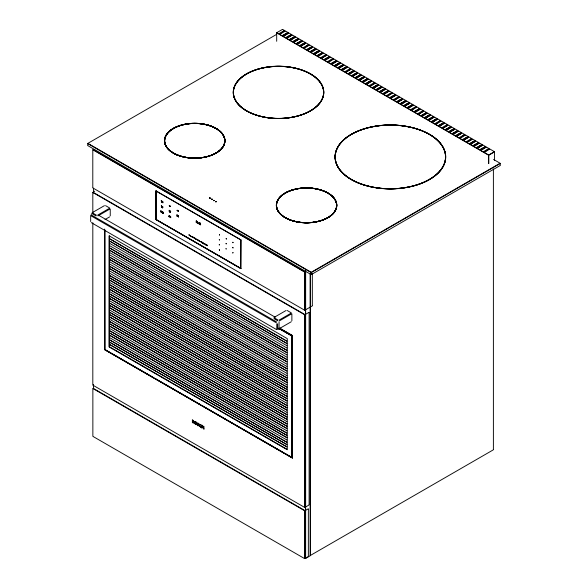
<?xml version="1.0" encoding="UTF-8"?>
<svg xmlns="http://www.w3.org/2000/svg" width="588" height="588" viewBox="0 0 588 588"><rect width="100%" height="100%" fill="white"/><g stroke="black" fill="none" stroke-linecap="round" stroke-linejoin="round"><path stroke-width="0.88" d="M207.446 245.468L207.263 245.777M155.952 219.589L240.786 268.569L240.984 239.948M104.782 349.691L291.964 457.67L292.045 335.954M292.486 457.971L292.508 335.821M91.934 213.047L91.757 214.083M161.869 211.665L162.545 212.268M170.38 212.165L170.557 212.209M170.616 217.7L170.549 217.457M160.825 211.085L161.413 210.996L161.2 211.496L160.678 210.57M163.449 212.525L163.383 212.959L163.552 212.444M207.211 245.431L206.704 244.946L207.571 245.637M194.804 238.052L194.312 237.714L194.804 238.111M191.115 236.347L191.034 236.192M219.471 244.659L219.331 245.167L219.221 244.512M162.736 212.944L162.913 213.047M193.459 237.574L193.628 237.677M200.155 241.639L200.096 241.411M201.544 242.241L201.713 242.344M203.147 243.167L203.713 243.704M205.513 244.534L205.682 244.63M170.836 217.641L170.373 217.406M90.853 215.215L91.272 214.76M169.506 215.803L169.087 216.046L169.087 215.429L169.506 216.288M276.83 32.649L282.409 29.429M87.95 143.318L276.581 34.413M279.491 33.325L283.967 30.745L284.893 31.399L283.967 30.863C280.278 34.244 279.631 33.942 279.491 33.45M280.417 33.979L284.893 31.274M282.96 35.324L287.436 32.744L288.355 33.273L283.879 35.978L282.96 35.324L283.879 35.861L288.355 33.273M282.96 35.449L287.436 32.862L288.355 33.398M286.422 37.323L290.898 34.743L291.824 35.273L287.348 37.985L286.422 37.323L287.348 37.86L291.824 35.273M286.422 37.448L290.898 34.868L291.824 35.398M289.891 39.33L294.368 36.743L295.286 37.279L290.81 39.984L289.891 39.33L290.81 39.859L295.286 37.279M289.891 39.447L294.368 36.868L295.286 37.397M293.353 41.329L297.829 38.742L298.755 39.278L294.279 41.983L293.353 41.329L294.279 41.858L298.755 39.278M293.353 41.454L297.829 38.867L298.755 39.403M296.822 43.328L301.291 40.748L302.217 41.278L297.741 43.982L296.822 43.328L297.741 43.857L302.217 41.278M296.822 43.453L301.291 40.866L302.217 41.403M300.284 45.327L304.76 42.748L305.686 43.277L301.21 45.982L300.284 45.327L301.21 45.864L305.686 43.277M300.284 45.452L304.76 42.865L305.686 43.402M303.753 47.327L308.222 44.747L309.148 45.401L308.222 44.872C304.54 48.245 303.886 47.951 303.753 47.452M304.672 47.988L309.148 45.276M307.215 49.333L311.691 46.746L312.61 47.283L308.141 49.987L307.215 49.333L308.141 49.862L312.61 47.283M307.215 49.451L311.691 46.871L312.61 47.4M310.685 51.332L315.153 48.745L316.079 49.282L311.603 51.987L310.685 51.332L311.603 51.862L316.079 49.282M310.685 51.45L315.153 48.87L316.079 49.407M314.146 53.332L318.623 50.744L319.541 51.281L315.072 53.986L314.146 53.332L315.072 53.861L319.541 51.281M314.146 53.457L318.623 50.869L319.541 51.406M317.608 55.331L322.084 52.751L323.01 53.28L318.534 55.985L317.608 55.331L318.534 55.867L323.01 53.28M317.608 55.456L322.084 52.869L323.01 53.405M321.077 57.455L325.554 54.75L326.472 55.404L322.004 57.992L321.077 57.455L322.004 57.867L326.472 55.279M93.154 192.078L94.683 191.196M324.539 59.337L329.015 56.749L329.941 57.286L325.465 59.991L324.539 59.337L325.465 59.866L329.941 57.286M324.539 59.454L329.015 56.874L329.941 57.403M328.008 61.336L332.485 58.749L333.403 59.41L332.485 58.873C328.795 62.247 328.141 61.953 328.008 61.453M328.927 61.99L333.403 59.285M331.47 63.335L335.946 60.748L336.873 61.284L332.396 63.989L331.47 63.335L332.396 63.864L336.873 61.284M331.47 63.46L335.946 60.873L336.873 61.409M334.94 65.334L339.416 62.754L340.334 63.283L335.858 65.988L334.94 65.334L335.858 65.871L340.334 63.283M334.94 65.459L339.416 62.872L340.334 63.408M338.401 67.333L342.877 64.753L343.804 65.283L339.327 67.995L338.401 67.333L339.327 67.87L343.804 65.283M338.401 67.458L342.877 64.878L343.804 65.408M92.323 212.621L104.429 205.638M341.871 69.34L346.339 66.753L347.265 67.289L342.789 69.994L341.871 69.34L342.789 69.869L347.265 67.289M341.871 69.457L346.339 66.878L347.265 67.407M345.332 71.457L349.809 68.752L350.735 69.413L346.259 71.993L345.332 71.457L346.259 71.868L350.735 69.288M97.571 215.171L109.258 208.424M97.99 215.892L109.669 209.144M348.802 73.338L353.27 70.751L354.196 71.288L349.72 73.992L348.802 73.338L349.72 73.867L354.196 71.288M348.802 73.463L353.27 70.876L354.196 71.413M352.263 75.338L356.74 72.758L357.658 73.287L353.19 75.992L352.263 75.338L353.19 75.874L357.658 73.287M352.263 75.462L356.74 72.875L357.658 73.412M105.002 219.552L109.669 216.854M355.733 77.337L360.201 74.757L361.128 75.286L356.651 77.998L355.733 77.337L356.651 77.873L361.128 75.286M355.733 77.462L360.201 74.882L361.128 75.411M359.195 79.343L363.671 76.756L364.589 77.293L360.121 79.997L359.195 79.343L360.121 79.872L364.589 77.293M359.195 79.461L363.671 76.881L364.589 77.41M362.656 81.342L367.132 78.755L368.059 79.292L363.582 81.997L362.656 81.342L363.582 81.872L368.059 79.292M362.656 81.46L367.132 78.88L368.059 79.417M366.126 83.342L370.602 80.754L371.52 81.291L367.052 83.996L366.126 83.342L367.052 83.871L371.52 81.291M366.126 83.467L370.602 80.879L371.52 81.416M369.587 85.466L374.064 82.761L374.99 83.29L370.514 85.995L369.587 85.341L370.514 85.877L374.99 83.29M373.057 87.34L377.533 84.76L378.451 85.289L373.975 88.002L373.057 87.34L373.975 87.877L378.451 85.289M373.057 87.465L377.533 84.885L378.451 85.414M109.53 243.292L286.907 345.7M376.518 89.339L380.995 86.759L381.921 87.296L377.445 90.001L376.518 89.339L377.445 89.876L381.921 87.296M376.518 89.464L380.995 86.884L381.921 87.414M109.53 245.593L286.907 347.993M379.988 91.346L384.464 88.759L385.383 89.295L380.906 92L379.988 91.346L380.906 91.875L385.383 89.295M379.988 91.463L384.464 88.884L385.383 89.413M383.45 93.345L387.926 90.758L388.852 91.294L384.376 93.999L383.45 93.345L384.376 93.874L388.852 91.294M383.45 93.47L387.926 90.883L388.852 91.419M109.53 252.48L286.907 354.887M109.53 254.78L286.907 357.188M386.919 95.344L391.387 92.764L392.314 93.418L391.387 92.882C387.705 96.263 387.051 95.962 386.919 95.469M387.837 95.998L392.314 93.294M390.381 97.343L394.857 94.764L395.783 95.293L391.307 98.005L390.381 97.343L391.307 97.88L395.783 95.293M390.381 97.468L394.857 94.888L395.783 95.418M109.53 261.675L286.885 364.163M393.85 99.468L398.319 96.763L399.245 97.299L394.769 100.004L393.85 99.343L394.769 99.879L399.245 97.299M109.53 263.975L286.885 366.456M397.312 101.349L401.788 98.762L402.706 99.298L398.238 102.003L397.312 101.349L398.238 101.878L402.706 99.298M397.312 101.467L401.788 98.887L402.706 99.416M109.53 270.87L286.885 373.351M400.781 103.348L405.25 100.761L406.176 101.298L401.7 104.002L400.781 103.348L401.7 103.878L406.176 101.298M400.781 103.473L405.25 100.886L406.176 101.423M109.53 273.163L286.885 375.651M404.243 105.348L408.719 102.768L409.638 103.297L405.169 106.002L404.243 105.348L405.169 105.884L409.638 103.297M404.243 105.472L408.719 102.885L409.638 103.422M407.705 107.347L412.181 104.767L413.107 105.296L408.631 108.008L407.705 107.347L408.631 107.883L413.107 105.296M407.705 107.472L412.181 104.892L413.107 105.421M109.53 282.358L286.885 384.839M411.174 109.346L415.65 106.766L416.569 107.42L415.65 106.891C411.96 110.265 411.313 109.971 411.174 109.471M412.1 110.007L416.569 107.303M414.636 111.352L419.112 108.765L420.038 109.302L415.562 112.007L414.636 111.352L415.562 111.882L420.038 109.302M414.636 111.47L419.112 108.89L420.038 109.419M109.53 291.545L286.885 394.034M418.105 113.477L422.581 110.764L423.5 111.301L419.031 114.006L418.105 113.352L419.031 113.881L423.5 111.301M421.567 115.351L426.043 112.771L426.969 113.3L422.493 116.005L421.567 115.351L422.493 115.887L426.969 113.3M421.567 115.476L426.043 112.889L426.969 113.425M425.036 117.35L429.512 114.77L430.431 115.299L425.955 118.012L425.036 117.35L425.955 117.887L430.431 115.299M425.036 117.475L429.512 114.895L430.431 115.424M109.53 300.74L286.885 403.228M428.498 119.349L432.974 116.769L433.9 117.306L429.424 120.011L428.498 119.349L429.424 119.886L433.9 117.306M428.498 119.474L432.974 116.894L433.9 117.424M431.967 121.356L436.436 118.769L437.362 119.305L432.886 122.01L431.967 121.356L432.886 121.885L437.362 119.305M109.515 307.715L286.885 410.123L109.53 307.634M431.967 121.473L436.436 118.894L437.362 119.423M109.515 310.008L286.885 412.416M435.429 123.355L439.905 120.768L440.831 121.429L439.905 120.893C436.215 124.266 435.568 123.972 435.429 123.48M436.355 124.009L440.831 121.304M438.898 125.354L443.367 122.774L444.293 123.304L439.817 126.008L438.898 125.354L439.817 125.891L444.293 123.304M438.898 125.479L443.367 122.892L444.293 123.429M109.515 316.903L286.885 419.31L109.53 316.829M109.515 319.203L286.885 421.611M442.36 127.478L446.836 124.774L447.755 125.428L443.286 128.008L442.36 127.478L443.286 127.89L447.755 125.303M445.829 129.353L450.298 126.773L451.224 127.302L446.748 130.014L445.829 129.353L446.748 129.889L451.224 127.302M445.829 129.478L450.298 126.898L451.224 127.427M109.515 326.097L286.885 428.505L109.53 326.017M449.291 131.359L453.767 128.772L454.686 129.309L450.217 132.013L449.291 131.359L450.217 131.888L454.686 129.309M449.291 131.477L453.767 128.897L454.686 129.426M109.515 328.391L286.885 430.798M452.76 133.358L457.229 130.771L458.155 131.308L453.679 134.013L452.76 133.358L453.679 133.888L458.155 131.308M452.76 133.483L457.229 130.896L458.155 131.433M456.222 135.358L460.698 132.778L461.617 133.307L457.148 136.012L456.222 135.358L457.148 135.894L461.617 133.307M456.222 135.483L460.698 132.895L461.617 133.432M109.515 337.586L286.885 439.993M459.684 137.357L464.16 134.777L465.086 135.431L464.16 134.895C460.47 138.276 459.823 137.974 459.684 137.482M460.61 138.011L465.086 135.306M463.153 139.356L467.629 136.776L468.548 137.305L464.079 140.017L463.153 139.356L464.079 139.893L468.548 137.305M463.153 139.481L467.629 136.901L468.548 137.43M109.515 346.78L286.885 449.188M466.615 141.48L471.091 138.775L472.017 139.429L467.541 142.017L466.615 141.48L467.541 141.892L472.017 139.312M470.084 143.362L474.56 140.775L475.479 141.311L471.003 144.016L470.084 143.362L471.003 143.891L475.479 141.311M470.084 143.487L474.56 140.899L475.479 141.436M473.546 145.361L478.022 142.781L478.948 143.31L474.472 146.015L473.546 145.361L474.472 145.898L478.948 143.31M473.546 145.486L478.022 142.899L478.948 143.435M477.015 147.36L481.491 144.78L482.41 145.309L477.934 148.014L477.015 147.36L477.934 147.897L482.41 145.309M477.015 147.485L481.491 144.898L482.41 145.434M480.477 149.359L484.953 146.779L485.879 147.309L481.403 150.021L480.477 149.359L481.403 149.896L485.879 147.309M480.477 149.484L484.953 146.904L485.879 147.434M483.946 151.366L488.415 148.779L489.341 149.433L488.415 148.904C484.733 152.277 484.078 151.983 483.946 151.483M484.865 152.02L489.341 149.315M488.826 154.923L494.295 151.77M488.937 155.107L494.405 151.947M311.419 272.171L499.91 163.346M311.559 272.42L500.05 163.596M311.419 274.508L500.05 165.603M273.964 317.491L286.062 310.501M279.212 320.034L290.891 313.286M279.623 320.754L291.31 314.014M305.047 310.096L312.154 305.995M279.212 328.707L291.31 321.717M277.823 329.618L280.469 328.089M305.084 314.602L308.913 312.39M286.885 368.691L109.53 266.268L286.907 368.742M286.885 377.886L109.53 275.463L286.907 377.937M286.885 382.545L109.53 280.057L286.907 382.465M286.885 387.073L109.53 284.658L286.907 387.125M286.885 391.733L109.53 289.252L286.907 391.659M286.885 396.268L109.53 293.846L286.907 396.319M286.885 400.928L109.53 298.439L286.907 400.847M286.885 405.455L109.53 303.041L286.907 405.514M286.885 414.65L109.53 312.228L286.907 414.702M286.885 437.692L109.53 335.211L286.907 437.619M305.084 507.282L308.913 505.07M305.143 510.597L308.127 508.877M304.974 558.549L308.127 556.726M310.28 555.506L493.178 449.916M305.664 558.38L310.266 555.726M189.409 235.237L189.748 235.648L189.733 235.266M189.748 235.34L189.806 235.59M192.416 236.876L192.967 237.508L192.474 236.92M162.09 201.221L162.09 201.508M162.678 206.807L162.905 207.226L162.729 206.726M162.95 212.209L163.177 212.628L162.876 212.055M170.13 211.107L170.358 211.533L170.182 211.033M177.944 215.62L178.171 216.039M193.099 237.324L193.32 237.728L193.151 237.251M193.834 237.743L193.768 237.986M198.171 240.249L198.391 240.654M203.838 243.52L204.058 243.924L203.889 243.447M162.17 211.761L162.611 212.055M162.95 212.15L162.78 212.4M198.171 240.139L198.391 240.419M199.575 241.058L199.508 241.3M161.913 201.125L161.965 201.361M161.957 212.738L161.935 212.459M169.77 211.967L169.844 211.761M203.573 243.594L203.316 243.27M178.583 216.685L177.738 216.244L178.289 216.759M203.698 243.66L203.669 243.432M206.057 245.027L205.844 244.579L206.013 245.064M162.531 206.895L162.464 206.733M202.853 243.094C201.772 241.646 203.588 243.976 202.934 242.69M202.853 243.189L202.47 242.719L202.853 242.77M176.988 215.825L176.863 216.097M169.359 211.687C169.447 210.592 169.484 212.261 169.263 211.437M282.688 29.429L494.405 151.66M326.472 55.404L325.554 54.75M350.735 69.413L349.809 68.752M374.99 83.415L374.064 82.761M399.245 97.417L398.319 96.763M423.5 111.426L422.581 110.764M447.755 125.428L446.836 124.774M472.017 139.429L471.091 138.775M276.941 32.752L488.547 154.923M276.83 32.935L488.444 155.107M493.56 159.458L500.05 163.207M88.09 143.457L311.03 272.171M87.95 143.707L310.883 272.42M87.95 145.714L311.03 274.508M93.095 149.646L304.562 271.737M92.97 149.874L304.437 271.957M162.861 201.339L162.788 201.912M161.377 200.831L161.296 200.434L161.296 201.052M178.414 210.724L178.34 211.298M169.263 205.704L169.513 206.145L169.263 205.785M162.589 201.993L162.516 202.566M177.076 210.291C177.363 211.085 177.231 209.541 177.076 210.489M226.086 243.388L226.248 244.013L226.086 243.557M219.581 239.904L219.192 239.72L219.581 239.992M177.877 215.869L177.877 215.465L178.171 215.789M169.263 211.357L169.263 211.629M161.869 211.474L161.803 211.842M170.123 216.237L170.189 216.685M170.226 216.899C170.38 217.832 168.837 216.435 170.16 217.148M168.888 216.744C168.881 215.252 169.925 217.905 168.969 216.31M191.894 236.317L191.82 236.861M193.099 237.015L193.033 237.567M201.919 242.102L201.853 242.653M205.366 244.094L205.366 244.681M206.586 244.792L206.388 245.284M189.505 235.207L190.277 235.582M192.644 237.023L192.298 236.751C192.239 237.846 191.791 235.413 192.254 237.111M199.303 240.793L199.369 241.22L199.369 240.83M206.138 244.74L206.204 245.167M189.983 235.413L190.277 235.972L190.211 235.545M194.488 238.405L194.488 237.89M195.378 238.919L194.797 238.191L195.444 238.713M156.136 219.478L240.933 268.437M156.041 219.596L240.896 268.51M92.97 188.006L304.562 310.17M93.154 192.305L304.547 314.352M93.007 192.555L304.4 314.602M105.561 205.638L109.669 208.005M287.201 310.501L291.31 312.875M99.093 215.524L275.265 317.233M92.742 213.032L96.439 215.171M274.383 317.902L278.073 320.034M92.323 213.76L96.02 215.892M273.964 318.623L277.654 320.754M91.713 215.201L276.617 321.952M91.272 215.965L276.176 322.724M279.712 328.185L292.486 335.557M279.55 328.273L292.427 335.616M279.491 328.376L292.214 335.719M279.278 328.538L292.001 335.88L279.19 328.589M278.367 328.185L291.846 335.969M91.272 222.609L276.617 329.618M109.214 235.861L287.282 338.637L287.253 449.746L109.206 346.971L109.236 235.854L109.192 346.949M104.921 349.522L109.691 352.271M111.279 353.19L127.971 362.825M129.558 363.744L142.274 371.087M143.862 372.006L153.402 377.511M154.989 378.429L200.295 404.581M201.882 405.5L211.423 411.005M213.01 411.923L225.726 419.266M227.313 420.185L272.619 446.343M274.206 447.255L283.747 452.767M285.334 453.679L291.692 457.354M104.826 349.573L292.001 457.56M104.642 349.684L292.265 458.008M93.007 385.236L304.547 507.363M93.257 388.337L304.51 510.303M93.088 388.631L304.341 510.597M93.088 436.487L304.51 558.549M178.23 216.663L178.598 217.082L178.399 216.656M197.803 240.132L197.972 240.183M195.584 238.853L195.76 238.904M170.38 206.506C170.373 206.763 170.13 206.094 170.557 206.557M162.464 201.537L162.648 201.588M162.648 207.77L162.825 207.586M500.248 163.545L500.248 165.265M494.545 151.91L494.545 160.296M493.391 168.918L493.391 449.548M488.79 155.35L488.79 163.618M488.584 155.35L488.584 163.618M312.331 273.354L312.331 305.686M311.368 272.759L311.368 274.317M311.081 272.759L311.081 274.317M310.332 274.03L310.332 555.601M310.221 273.927L310.221 555.293M309.112 312.5L309.112 504.732M308.355 509.01L308.355 556.329M305.65 270.377L305.65 558.313M305.539 270.377L305.539 558.313M304.871 272.266L304.871 309.994M304.885 314.94L304.885 507.172M304.915 510.994L304.915 558.313M304.613 272.266L304.613 309.994M304.599 314.94L304.599 507.172M304.569 510.994L304.569 558.313M292.405 335.858L292.405 457.927M292.287 335.858L292.287 457.927M291.876 313.86L291.876 320.739M291.891 336.042L291.957 457.626M279.057 321.739L279.057 328.141M277.661 323.767L277.661 329.015M276.691 32.899L276.691 41.285M276.779 323.767L276.779 329.015M240.882 240.058L240.801 268.518M199.207 240.742L199.207 241.124M198.906 240.441L198.906 240.948L198.832 240.396M194.863 238.236L194.959 238.677M190.115 235.487L190.115 235.876M162.17 211.651L162.17 212.055L162.104 211.606M161.685 202.007L161.369 201.287L161.45 201.868M161.744 207.366L161.369 206.535L161.443 207.116M156.077 190.931L156.077 219.39M110.243 208.99L110.243 215.869M104.84 230.062L104.84 349.382L104.752 229.688M104.62 229.18L104.657 349.529M104.561 229.239L104.561 349.544M93.507 188.248L93.507 192.893M93.507 384.486L93.507 388.212M92.816 192.504L92.816 212.805M92.816 222.712L92.816 384.897M92.86 388.572L92.86 436.083M92.794 149.822L92.794 187.697M90.67 215.803L90.67 221.566M87.752 143.656L87.752 145.376M232.98 252.568L232.833 252.958L232.98 252.568M202.029 242.256L202.088 242.785L202.029 242.256M197.509 222.051C195.87 222.962 198.84 223.969 197.245 222.911L197.744 222.154L196.877 221.257L197.509 222.051M226.196 238.493L226.321 239.022L226.196 238.493M219.317 249.709L219.53 250.267L219.317 249.709M233.024 242.388C232.826 243.623 232.686 241.55 233.024 242.388M225.976 248.717L226.27 249.114L226.035 248.68M232.767 247.357L233.017 247.923L232.767 247.357M193.878 421.302L193.496 421.706L193.908 423.228L192.372 422.603L192.372 419.692L193.878 421.302M161.31 212.062L160.98 211.636L161.31 212.062M162.207 202.029L162.442 202.507L162.207 202.029M170.454 216.48L170.718 216.95L170.454 216.48M169.917 211.07L169.667 210.776L169.917 211.07M169.969 216.347L169.719 216.053L169.969 216.347M178.024 210.908L177.774 210.614L178.024 210.908M177.605 216.318L177.084 215.936L177.605 216.318M162.097 202.118L161.773 201.787L162.097 202.118M177.797 215.62L177.48 215.289L177.797 215.62M161.81 206.285L161.318 205.778L161.81 206.285M197.347 239.757L196.87 239.272L197.347 239.757M197.054 423.845L196.686 424.676L195.686 424.551L194.709 423.536L194.716 421.449L195.694 421.567L196.686 422.581L197.054 423.845M200.648 224.557L200.501 224.895C198.928 224.168 200.567 224.925 200.273 224.057L199.854 222.823L200.567 223.234L200.067 223.646L200.648 224.557M161.377 205.866L161.671 206.373L161.377 205.866M196.929 239.36L197.215 239.838L196.929 239.36M206.756 245.034L207.042 245.519L206.756 245.034M194.995 421.861L194.995 423.448L196.399 424.264L196.399 422.676L194.995 421.861M161.391 212.106C160.642 212.716 160.958 210.732 161.391 212.106M169.153 210.298L169.55 211.019L169.153 210.298M176.966 214.811L177.363 215.524L176.966 214.811M189.123 235.149L188.991 234.634L189.057 235.119M201.419 242.256L201.177 241.712L201.419 242.256M204.837 243.866L205.219 244.549L204.837 243.866M193.731 422.544L192.739 422.434L192.739 421.522L193.731 422.544M198.788 425.55L198.083 425.933L197.377 425.256L197.377 424.727L198.457 425.403L197.575 422.868L198.693 423.507L198.693 423.977L197.7 423.448L198.788 425.55M199.479 424.191L199.413 426.204L201.353 427.564L199.744 426.197L199.457 425.242L199.744 424.61L201.331 425.514L201.331 425.065L199.479 424.191M162.325 212.547L162.479 213.047L162.325 212.547M162.112 206.366L162.031 206.726L162.112 206.366M170.674 211.305L170.748 211.349M178.48 215.818L178.561 215.862M197.627 239.831L197.627 239.831M193.511 421.126L192.739 421.148L192.739 420.273L193.511 421.126M161.472 211.474L161.553 211.474M209.541 197.98L209.372 198.399L210.35 198.068L209.541 197.98M211.599 199.17L211.43 199.589L212.408 199.259L211.599 199.17M213.657 200.354L213.495 200.78L214.466 200.449L213.657 200.354M215.722 201.544L215.553 201.963L216.531 201.64L215.722 201.544M199.148 222.889L198.781 223.205L199.148 223.418L199.148 222.896M199.281 222.47L198.472 223.264L199.383 224.395L199.281 222.47M209.666 198.046L210.173 198.068L209.666 198.046M211.724 199.236L212.239 199.259L211.724 199.236M213.782 200.427L214.297 200.449L213.782 200.427M215.847 201.618L216.355 201.633L215.847 201.618M162.825 202.338L162.861 202.764L162.825 202.338M170.263 211.878L170.292 212.305L170.263 211.878M109.53 238.699L286.907 341.165L109.515 238.706M109.53 240.992L286.907 343.466L109.515 241.006M109.53 247.886L286.907 350.36L109.515 247.901M109.53 250.187L286.907 352.66L109.515 250.194M109.53 257.081L286.907 359.555L109.515 257.088M109.53 259.374L286.907 361.848L109.515 259.389M109.53 268.569L286.907 371.043L109.515 268.584M109.53 277.764L286.907 380.23L109.515 277.771M109.53 286.951L286.907 389.425L109.515 286.966M109.53 296.146L286.907 398.62L109.515 296.154M109.53 305.334L286.885 407.822L109.53 305.334M109.53 314.529L286.885 417.01L109.53 314.529M109.53 321.423L286.907 423.897L109.53 321.423M109.53 323.723L286.885 426.204L109.53 323.723M109.53 330.61L286.885 433.099L109.53 330.676M109.53 332.911L286.907 435.385L109.53 332.977M109.53 339.805L286.885 442.294L109.53 339.871M109.53 342.106L286.907 444.579L109.53 342.172M109.53 344.399L286.907 446.873L109.515 344.48M162.362 207.388L162.538 207.829L162.362 207.388M190.314 235.67L190.49 236.097L190.314 235.67M156.041 190.894L155.952 219.478L155.893 190.99L240.896 239.897L156.041 190.894M196.296 220.765L196.296 222.609L196.296 220.765M170.02 205.874L170.02 206.491L170.02 205.874M219.434 234.377L219.434 235.046L219.434 234.377M177.502 210.408L177.502 210.813L177.502 210.408M178.245 210.835L178.245 211.239L178.245 210.835M162.31 207.079L162.31 207.696L162.31 207.079M170.02 211.533L170.02 212.143L170.02 211.533M161.553 212.099L161.553 212.503L161.553 212.099M163.126 213.01L163.126 213.415L163.126 213.01M199.082 240.463L198.656 240.22L199.082 240.463M195.966 238.868L195.966 239.257L195.966 238.868M200.302 241.374L200.302 241.764L200.302 241.374M203.838 243.417L203.838 243.799L203.838 243.417M202.162 425.345L201.802 425.131L201.802 428.042L202.162 428.248L202.162 426.984L203.573 427.799L203.933 429.277L203.933 426.366L203.573 426.153L203.573 427.425L202.162 426.609L202.162 425.345M288.965 219.53A30.223 17.449 0 0 0 336.645 207.057A30.223 17.449 0 0 0 294.096 189.454A30.223 17.449 0 0 0 288.965 219.53M288.995 219.442A30.179 17.419 0 0 0 336.601 206.991A30.179 17.419 0 0 0 294.118 189.409A30.179 17.419 0 0 0 288.995 219.442A30.084 17.368 0 0 0 336.512 207.116A30.084 17.368 0 0 0 294.154 189.586A30.084 17.368 0 0 0 289.046 219.53A30.039 17.346 0 0 0 336.468 207.049A30.039 17.346 0 0 0 294.169 189.549A30.039 17.346 0 0 0 289.075 219.442M289.046 219.405A30.084 17.368 0 0 0 336.512 206.983A30.084 17.368 0 0 0 294.154 189.461A30.084 17.368 0 0 0 289.046 219.405M288.995 219.574A30.179 17.419 0 0 0 336.601 207.116A30.179 17.419 0 0 0 294.118 189.542A30.179 17.419 0 0 0 288.995 219.574M358.143 182.927A55.331 31.943 0 0 0 445.439 160.09A55.331 31.943 0 0 0 367.537 127.861A55.331 31.943 0 0 0 358.143 182.927M358.173 182.846A55.287 31.921 0 0 0 445.395 160.024A55.287 31.921 0 0 0 367.559 127.824A55.287 31.921 0 0 0 358.173 182.846M358.224 182.802A55.198 31.87 0 0 0 445.307 160.024A55.198 31.87 0 0 0 367.596 127.868A55.198 31.87 0 0 0 358.224 182.802A55.154 31.84 0 0 0 445.263 160.083A55.154 31.84 0 0 0 367.618 127.956A55.154 31.84 0 0 0 358.254 182.846M177.106 154.945A30.223 17.449 0 0 0 224.792 142.472A30.223 17.449 0 0 0 182.236 124.869A30.223 17.449 0 0 0 177.106 154.945A30.179 17.419 0 0 0 224.741 142.539A30.179 17.419 0 0 0 182.258 124.957A30.179 17.419 0 0 0 177.135 154.989M177.135 154.864A30.179 17.419 0 0 0 224.741 142.406A30.179 17.419 0 0 0 182.258 124.832A30.179 17.419 0 0 0 177.135 154.864M177.186 154.82A30.084 17.368 0 0 0 224.653 142.406A30.084 17.368 0 0 0 182.295 124.877A30.084 17.368 0 0 0 177.186 154.82M177.216 154.864A30.039 17.346 0 0 0 224.609 142.465A30.039 17.346 0 0 0 182.317 124.965A30.039 17.346 0 0 0 177.216 154.864M177.186 154.945A30.084 17.368 0 0 0 224.653 142.531A30.084 17.368 0 0 0 182.295 125.009A30.084 17.368 0 0 0 177.186 154.945M252.164 113.55A45.239 26.122 0 0 0 323.54 94.874A45.239 26.122 0 0 0 259.845 68.524A45.239 26.122 0 0 0 252.164 113.55M252.245 113.55A45.107 26.041 0 0 0 323.407 94.933A45.107 26.041 0 0 0 259.903 68.656A45.107 26.041 0 0 0 252.245 113.55M252.215 113.631A45.151 26.07 0 0 0 323.451 94.999A45.151 26.07 0 0 0 259.881 68.7A45.151 26.07 0 0 0 252.215 113.631A45.239 26.122 0 0 0 323.54 95.006A45.239 26.122 0 0 0 259.845 68.649A45.239 26.122 0 0 0 252.164 113.675"/></g></svg>
